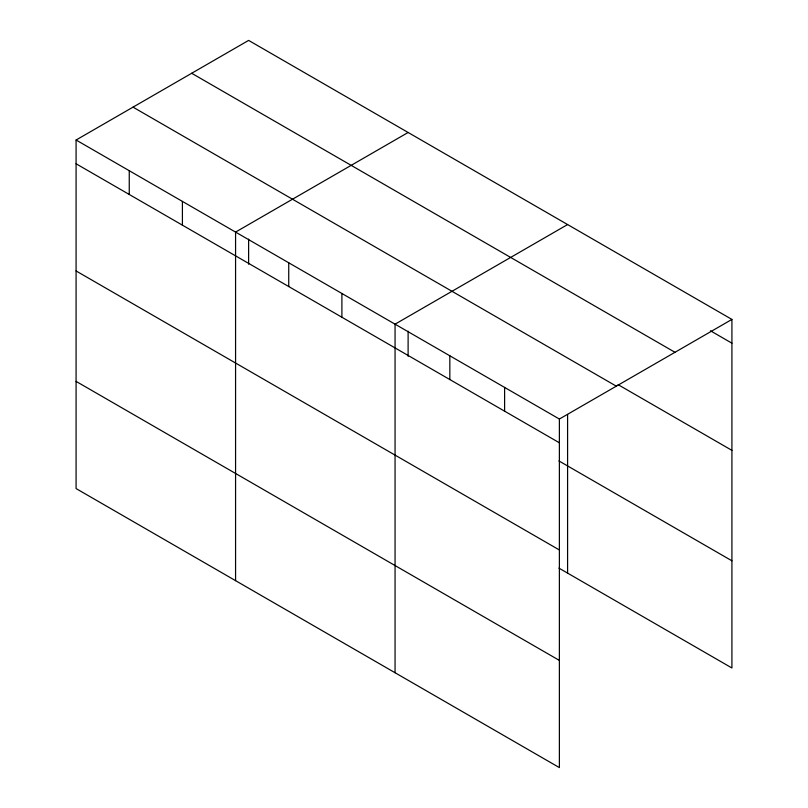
<?xml version="1.0" encoding="UTF-8"?>
<svg xmlns="http://www.w3.org/2000/svg" width="808" height="808" viewBox="0 0 808 808"><rect width="100%" height="100%" fill="white"/><g stroke="black" fill="none" stroke-linecap="round" stroke-linejoin="round"><path stroke-width="1.21" d="M559.378 549.975L559.378 419.039L76.083 140.016L76.083 488.577L559.378 767.6L559.378 549.975L76.083 270.953M558.914 568.105L731.917 667.984L731.917 319.423L248.622 40.4L76.083 140.016M408.111 132.482L235.572 232.088L235.572 580.659M567.59 224.553L395.061 324.17L395.061 672.731M559.378 419.039L731.917 319.423M710.434 330.775L731.917 343.178M191.688 73.275L674.973 352.298M618.07 384.638L731.917 450.369M133.027 107.141L616.312 386.163M76.083 163.772L559.378 442.794M558.914 460.924L731.917 560.803M76.083 381.386L559.378 660.419M567.59 414.484L567.59 573.114M504.606 387.416L504.606 411.171M449.834 355.793L449.834 379.548M408.111 331.189L408.111 356.288M341.895 293.476L341.895 317.231M288.739 262.782L288.739 286.537M248.622 239.107L248.622 264.206M182.406 201.394L182.406 225.159M129.25 170.71L129.25 194.465"/></g></svg>
